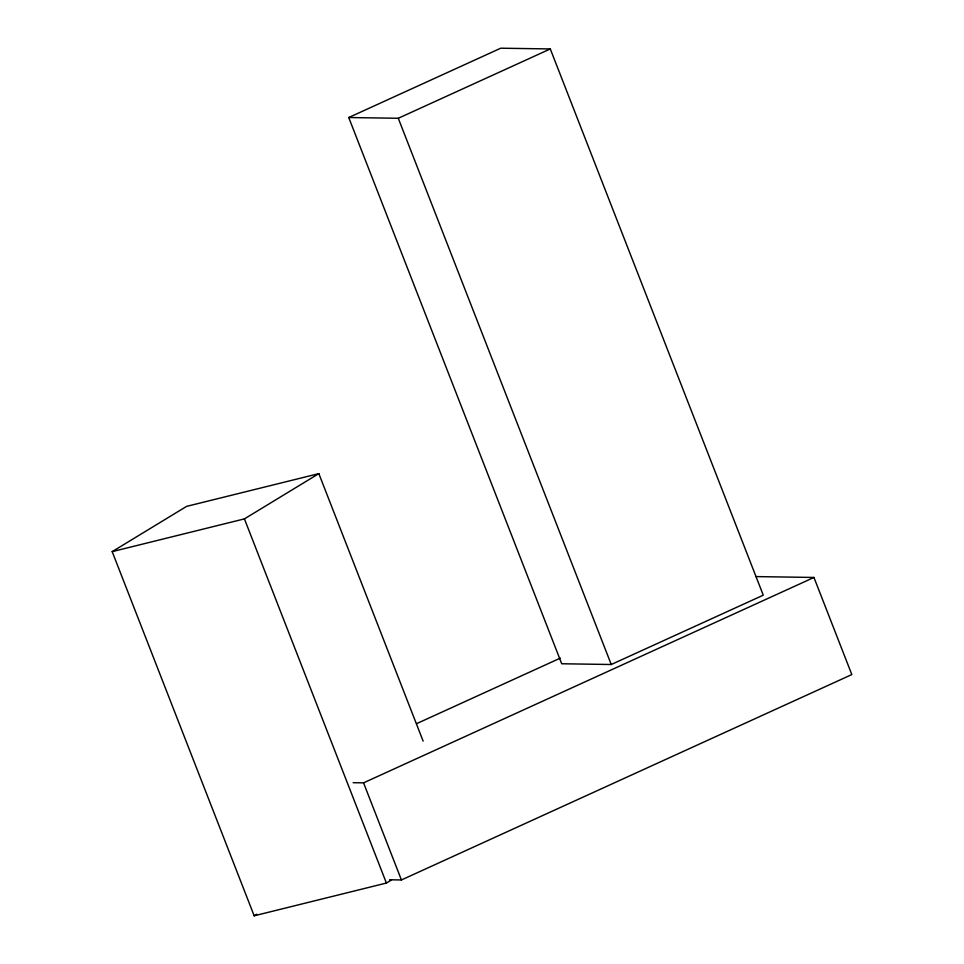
<?xml version="1.0" encoding="UTF-8"?>
<svg xmlns="http://www.w3.org/2000/svg" width="964" height="964" viewBox="0 0 964 964"><rect width="100%" height="100%" fill="white"/><g stroke="black" fill="none" stroke-linecap="round" stroke-linejoin="round"><path stroke-width="1.45" d="M391.541 879.927L386.407 883.048L254.171 915.8L112.186 551.637L186.606 506.377L318.843 473.625L423.136 741.135M112.186 551.637L244.422 518.885L318.843 473.625M254.171 915.8L256.737 914.234M348.739 117.524L500.75 48.2L550.287 48.947L763.259 595.186L611.248 664.509L561.711 663.762L348.739 117.524L398.277 118.271L550.287 48.947M416.569 723.675L560.301 658.123M353.161 782.696L363.561 782.852L813.953 577.46L851.815 674.571L401.422 879.963L389.54 879.783M755.981 576.593L813.953 577.46M398.277 118.271L611.248 664.509M363.561 782.852L401.422 879.963M244.422 518.885L386.407 883.048"/></g></svg>
